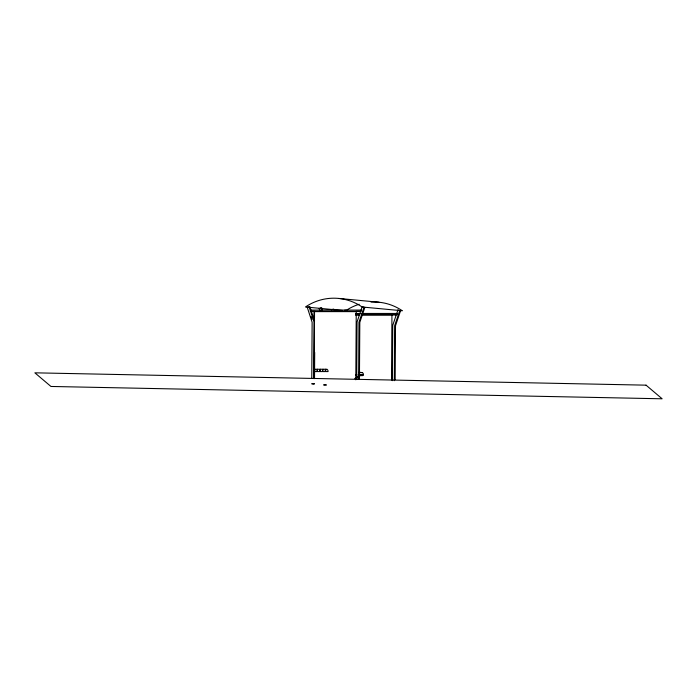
<?xml version="1.0" encoding="UTF-8"?>
<svg xmlns="http://www.w3.org/2000/svg" width="697" height="697" viewBox="0 0 697 697"><rect width="100%" height="100%" fill="white"/><g stroke="black" fill="none" stroke-linecap="round" stroke-linejoin="round"><path stroke-width="1.05" d="M311.768 378.393L312.125 322.302L307.29 307.403L309.956 306.837L314.574 321.073M313.946 319.139L313.99 311.655M313.694 378.358L314.051 321.97L309.12 306.758M314.112 378.724L314.539 311.62L356.245 311.62L355.81 379.795M314.53 378.436L314.695 352.412M356.69 379.447L357.047 321.97L362.179 306.758L364.827 307.482L359.809 322.38L359.443 379.543M358.615 379.464L358.972 322.302L364 307.403M362.048 374.899L362.301 375.639L362.301 374.925M358.877 374.899L363.468 374.925L363.459 374.472A2.683 2.596 -84.6 0 0 362.396 372.59L359.173 372.285M391.522 379.935L391.941 314.992L361.996 314.992M392.394 380.649L392.742 325.333L397.874 310.13L400.522 310.853L395.504 325.752L395.164 379.682M394.319 380.684L394.668 325.665L399.686 310.775L400.522 310.853M355.496 377.896L357.265 376.755M354.869 378.497L357.526 376.781M355.243 378.898L356.934 377.809M355.496 378.924L357.186 377.826M358.885 376.737L360.323 375.613L362.301 375.639M322.519 310.008L321.848 307.961L321.021 307.882L319.191 308.527L319.836 310.513M310.287 310.078L361.647 310.078M310.278 311.35L360.567 311.35M310.914 311.411L315.192 311.411M355.845 311.411L361.194 311.411M355.583 313.45L360.497 313.511M362.004 313.45L397.316 313.45L397.307 314.713L361.996 314.713M355.575 314.713L359.861 314.713M391.514 314.774L395.8 314.774M355.575 314.992L358.789 314.992M362.396 372.59L358.999 372.39M355.636 374.925L357.117 374.925M338.855 298.447L379.02 302.245M333.75 309.085L331.092 309.651L331.92 309.729M344.815 310.13L345.651 310.209M342.445 310.47L305.452 306.976A53.355 51.526 -84.6 0 1 362.135 306.994L402.317 310.766A53.355 51.526 -84.6 0 0 371.013 302.089M307.29 307.403L308.126 307.482M359.182 374.254L363.468 374.664M359.182 374.516L363.468 374.925M358.99 374.725L361.133 374.925M325.56 384.901L326.396 384.988L323.635 384.901L324.471 384.988M397.874 310.13L399.686 310.775M321.021 307.882L322.014 310.958M311.028 316.421L311.995 319.4M345.625 310.792A53.355 51.526 -84.6 0 1 359.19 304.249M314.303 371.588L314.547 372.329L314.303 371.588M314.756 369.244L314.739 371.579L316.961 371.579L316.978 369.244L314.756 369.244M317.501 369.244L317.483 371.579L319.714 371.579L319.731 369.244L317.501 369.244M320.254 369.244L320.237 371.579L322.458 371.579L322.476 369.244L320.254 369.244M322.999 369.244L322.981 371.579L325.211 371.579L325.229 369.244L322.999 369.244M325.752 369.244L325.734 371.579L328.069 371.579L328.06 371.126A2.683 2.596 -84.6 0 0 326.998 369.244L325.752 369.244M313.667 383.786L311.742 383.786L314.495 383.864L313.667 383.786M646.049 385.162L34.85 372.825L50.951 386.46L662.15 398.797L646.049 385.162"/></g></svg>
